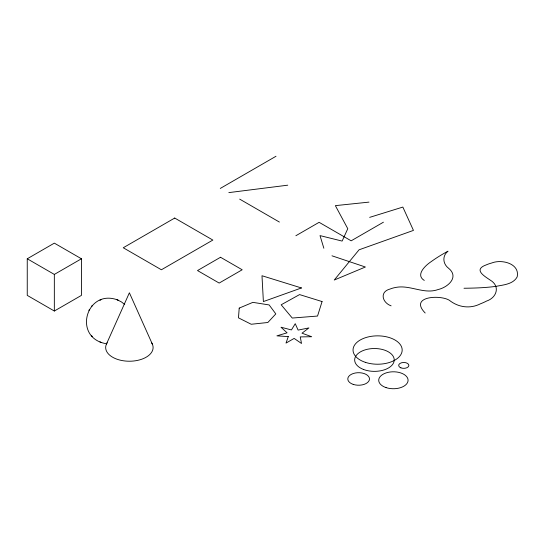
<?xml version="1.0" encoding="UTF-8"?>
<svg xmlns="http://www.w3.org/2000/svg" width="545" height="545" viewBox="0 0 545 545"><rect width="100%" height="100%" fill="white"/><g stroke="black" fill="none" stroke-linecap="round" stroke-linejoin="round"><path stroke-width="0.82" d="M106.384 344.208L129.383 292.801L152.382 344.208M117.543 299.913C86.226 288.421 72.444 337.498 105.73 343.623M88.876 310.405L89.196 309.839M91.356 306.658L91.785 306.167M91.894 306.038L92.316 305.554M27.25 258.78L54.337 243.138L81.43 258.78L81.43 295.383L54.337 311.025L27.25 295.383L27.25 258.78L54.337 274.421L81.43 258.78M220.269 188.441L276.008 156.258M295.867 235.74L319.111 222.319L351.164 240.822L383.435 222.19M99.912 300.166L100.416 299.961M100.525 299.913L100.995 299.723M369.667 217.366L402.844 207.073L413.451 230.399L359.06 249.808L334.235 280.041L365.382 267.009L331.98 255.803M228.839 192.61L287.746 185.184M368.992 202.12L335.366 205.642L347.778 228.702L342.131 241.081L320.017 235.61L323.853 248.248M463.999 288.25C474.688 288.128 485.397 287.794 495.998 286.35C503.382 284.872 513.118 284.327 517.164 276.921C520.148 263.507 501.632 258.991 491.754 262.99A28.708 16.575 0 0 0 486.46 264.802C473.08 269.489 483.926 275.838 490.221 280.103C500.508 286.098 496.815 297.754 486.467 301.099A51.182 29.553 0 0 1 480.533 303.769C470.097 309.117 458.243 307.4 449.278 300.227C439.904 294.559 408.839 296.337 425.182 313.007M117.652 299.961L121.555 302.005L124.744 304.532M100.525 342.206L100.995 342.396M99.912 341.953L100.416 342.158M117.073 299.723L118.156 300.166M239.677 199.123L279.394 222.06M391.106 305.84C382.188 302.652 379.347 291.773 390.077 289.027A21.371 12.337 0 0 1 396.351 287.331C410.46 284.844 424.208 294.627 438.18 289.518C447.752 287.351 459.476 277.194 448.651 268.317C442.669 263.869 442.138 255.721 448.004 251.191C442.179 254.297 436.531 257.771 431.184 261.634C425.611 265.279 415.099 274.891 424.282 280.43M91.356 335.461L91.785 335.952M91.894 336.081L92.316 336.565M54.337 274.421L54.337 311.025M151.599 342.75A23.707 13.686 0 0 1 129.383 361.226A23.707 13.686 0 0 1 107.167 342.75M239.214 308.102L238.472 317.844L251.211 324.255L267.833 322.497L275.818 313.906L269.155 304.941L252.866 302.359L239.214 308.102M322.068 301.555L317.544 316.052L292.263 318.048L281.166 304.784L299.58 294.593L322.068 301.555M288.278 336.599L286.016 343.091L294.137 338.418L301.514 343.479L300.241 336.905L311.699 336.728L302.005 333.199L308.913 327.92L298.088 330.1L295.247 323.689L291.446 329.936L280.995 327.218L287.079 332.825L276.887 335.849L288.278 336.599M174.713 218.048L123.259 247.757L161.395 269.775L212.85 240.066L174.713 218.048M220.527 257.267L197.508 270.558L219.172 283.066L242.191 269.775L220.527 257.267M301.446 287.958L263.385 301.576L261.988 275.736L301.446 287.958M365.314 362.323A24.573 14.19 0 0 0 402.176 350.04A24.573 14.19 0 0 0 365.314 337.75A24.573 14.19 0 0 0 365.314 362.323M363.352 369.401A19.79 11.425 0 0 0 394.178 360.756A19.79 11.425 0 0 0 365.797 349.665A19.79 11.425 0 0 0 363.352 369.401M386.058 387.604A14.681 8.475 0 0 0 408.082 380.267A14.681 8.475 0 0 0 386.058 372.923A14.681 8.475 0 0 0 386.058 387.604M353.215 384.389A10.852 6.268 0 0 0 369.496 378.966A10.852 6.268 0 0 0 353.215 373.536A10.852 6.268 0 0 0 353.215 384.389M400.916 367.855A5.109 2.95 0 0 0 408.873 365.62A5.109 2.95 0 0 0 401.549 362.759A5.109 2.95 0 0 0 400.916 367.855"/></g></svg>
